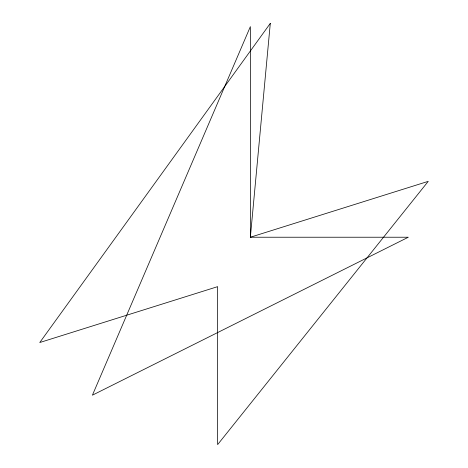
<?xml version="1.0" encoding="UTF-8"?>
<svg xmlns="http://www.w3.org/2000/svg" width="468" height="468" viewBox="0 0 468 468"><rect width="100%" height="100%" fill="white"/><g stroke="black" fill="none" stroke-linecap="round" stroke-linejoin="round"><path stroke-width="0.7" d="M270.288 23.4L250.362 237.229L408.312 237.229L92.412 395.179L250.362 26.629L250.362 237.229L428.238 181.35L217.638 444.6L217.638 286.65L39.762 342.529L270.288 23.4"/></g></svg>
